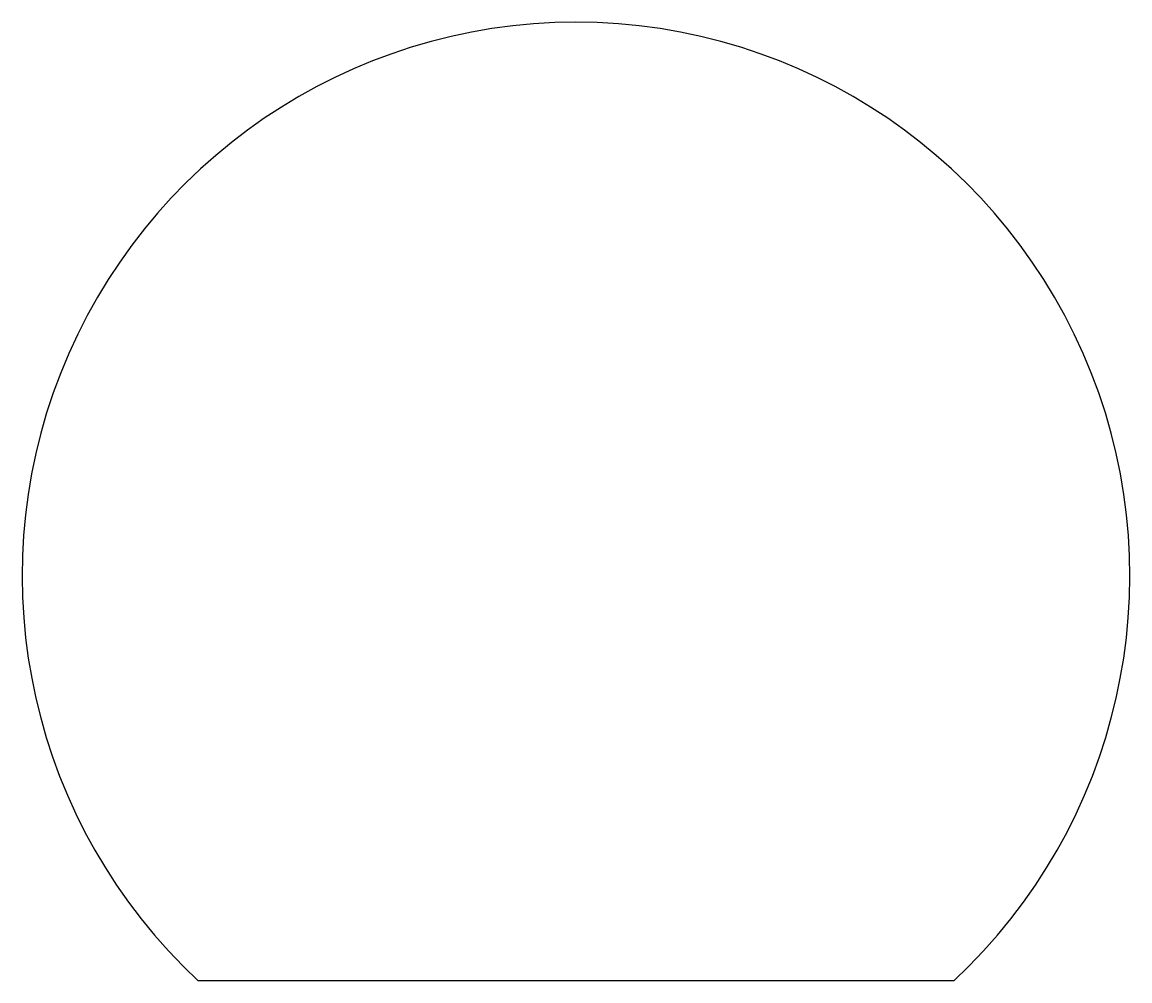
# Model space of a CAD drawing. Header units: millimetres. Extents: x -55 to 55, y -40 to 55.
import ezdxf

# ---------------------------------------------------------------- set-up
doc = ezdxf.new("R2010")
doc.units = ezdxf.units.MM

msp = doc.modelspace()

# ---------------------------------------------------------------- linework, layer by layer
msp.add_line((37.51, -40), (-37.51, -40))
msp.add_arc((0, 0.22), 55, 312.9999, 227.0001)

doc.saveas('drawing.dxf')
